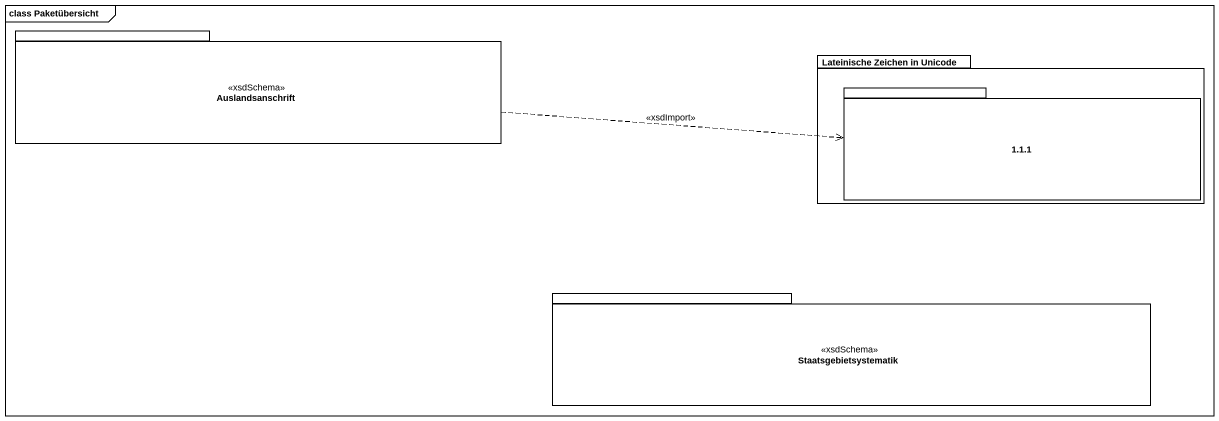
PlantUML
@startuml
mainframe class Paketübersicht
package Auslandsanschrift <<xsdSchema>> {
}
package "Lateinische Zeichen in Unicode" as Lateinische_Zeichen_in {
  package "1.1.1" as p1_1_1 {
  }
}
package Staatsgebietsystematik <<xsdSchema>> {
}
Auslandsanschrift .right.> p1_1_1 : <<xsdImport>>
@enduml
